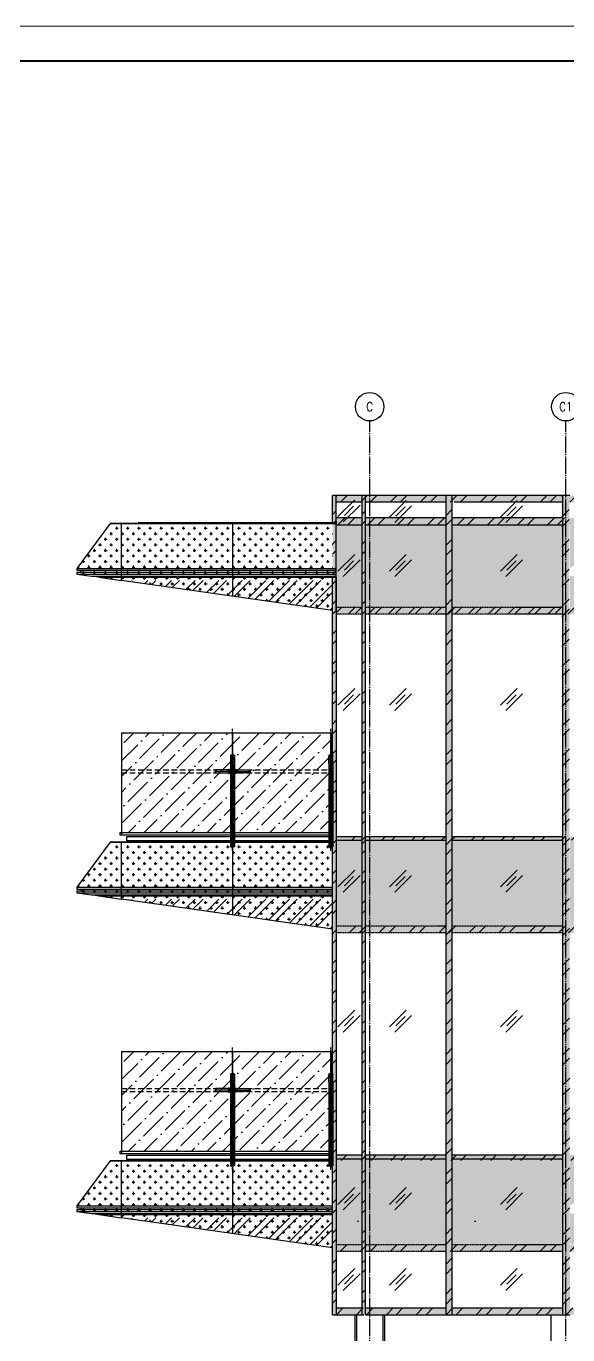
# Model space of a CAD drawing. Extents: x -3378 to 102197, y -3799 to 48702.
# Drawn here: x 14126 to 21436, y 24083 to 41739 of the extents above; entities that cross this region are included whole.
import ezdxf
from ezdxf.enums import TextEntityAlignment as Align

# ---------------------------------------------------------------- set-up
doc = ezdxf.new("R2010")
doc.units = 0
for name, pattern in [('1', [8, 4, 4]), ('ACAD_ISO02W100', [15, 12, -3]), ('ACISOTGB', [9, 4, -1, 1, -1, 1, -1]), ('CENTER', [2, 1.25, -0.25, 0.25, -0.25]), ('CENTER2', [28.575, 19.05, -3.175, 3.175, -3.175]), ('HIDDEN', [0.375, 0.25, -0.125]), ('JIS_09_15', [18.9, 15, -0.9, 0.6, -0.9, 0.6, -0.9])]:
    doc.linetypes.add(name, pattern=pattern)
for name, color, linetype in [('(圖框)', 7, 'Continuous'), ('0-蝶翼', 7, 'Continuous'), ('CENTER', 4, 'CENTER'), ('GM_ANNO_CLMN_LINE', 8, 'JIS_09_15'), ('GM_ANNO_DIMS', 4, 'Continuous'), ('GM_SECT_7', 7, 'Continuous'), ('GM_STEL_PRIM', 3, 'Continuous'), ('GM_STEL_SECD', 71, 'Continuous'), ('不鏽鋼板S.S.PANEL', 30, 'Continuous'), ('中心線 CENTER', 6, 'CENTER'), ('剖面線 HATCH', 251, 'Continuous'), ('玻璃 GLASS', 4, 'Continuous'), ('螺絲、螺栓', 4, 'Continuous'), ('視覺模型鋁擠型暫替', 4, 'Continuous'), ('金屬面材 METAL PANEL', 2, 'Continuous'), ('隱藏線 HIDDEN', 8, 'HIDDEN')]:
    doc.layers.add(name, color=color, linetype=linetype)
for name, color, linetype, lineweight in [('中心线', 1, 'CENTER2', 15), ('粗实线', 7, 'Continuous', 40), ('粗线', 7, 'Continuous', 40), ('虚线', 6, 'HIDDEN', 13), ('（粗实线0.35)', 7, '1', 40)]:
    doc.layers.add(name, color=color, linetype=linetype, lineweight=lineweight)
doc.styles.add('CD2', font='romand', dxfattribs={"height": 15})
doc.styles.add('型式1', font='')
doc.styles.get('型式1').set_extended_font_data('PMingLiU')
pattern_1 = [(0, (-3626.21, -53760.06), (15.875, 31.75), [0, -31.75])]
pattern_2 = [(225, (-3626.2, -53760.06), (202.0558, -202.0558), []), (225, (-3760.9, -53760.06), (202.0558, -202.0558), [])]

# ---------------------------------------------------------------- blocks, each defined once
blk = doc.blocks.new('*U121')
at = {"layer": '玻璃 GLASS'}
for p, q in [((-149, -77), (77, 149)), ((149, 77), (-77, -149)), ((63, 63), (-63, -63))]:
    blk.add_line(p, q, dxfattribs=at)
blk = doc.blocks.new('*U122')
at = {"layer": '視覺模型鋁擠型暫替', "color": 0, "linetype": 'ByBlock', "lineweight": -2}
for p in [(-10500, 0), (-9000, 0), (-7500, 0), (-6000, 0), (-4500, 0), (-3000, 0), (-1500, 0), (0, 0)]:
    blk.add_blockref('*U121', p, dxfattribs=at)
blk = doc.blocks.new('*U123')
at = {"layer": '玻璃 GLASS'}
for p, q in [((-149, -77), (77, 149)), ((149, 77), (-77, -149)), ((63, 63), (-63, -63))]:
    blk.add_line(p, q, dxfattribs=at)
blk = doc.blocks.new('*U124')
at = {"layer": '視覺模型鋁擠型暫替', "color": 0, "linetype": 'ByBlock', "lineweight": -2}
for p in [(-10500, 0), (-9000, 0), (-7500, 0), (-6000, 0), (-4500, 0), (-3000, 0), (-1500, 0), (0, 0)]:
    blk.add_blockref('*U123', p, dxfattribs=at)
blk = doc.blocks.new('*U114')
blk.add_circle((0, 6), 6)
at = {"style": 'CD2', "width": 0.85}
blk.add_attdef('GRID-BUB', text='', height=3.75, dxfattribs=at).set_placement((0, 6), align=Align.MIDDLE)
blk = doc.blocks.new('*U120')
at = {"layer": '玻璃 GLASS'}
for p, q in [((-149, -77), (77, 149)), ((149, 77), (-77, -149)), ((63, 63), (-63, -63))]:
    blk.add_line(p, q, dxfattribs=at)
blk = doc.blocks.new('*U119')
at = {"layer": '視覺模型鋁擠型暫替', "color": 0, "linetype": 'ByBlock', "lineweight": -2}
for p in [(-10500, 0), (-9000, 0), (-7500, 0), (-6000, 0), (-4500, 0), (-3000, 0), (-1500, 0), (0, 0)]:
    blk.add_blockref('*U120', p, dxfattribs=at)
blk = doc.blocks.new('*U112')
at = {"color": 6, "linetype": 'ACAD_ISO02W100', "lineweight": 9, "ltscale": 0.12}
for p, q in [((0, 8), (1, 8)), ((0, -8), (0, 8)), ((0, 3), (3, 3)), ((0, 1), (3, 1)), ((1, -8), (1, 8)), ((1, 8), (5, 4)), ((3, 3), (5, 0)), ((3, -3), (5, 0)), ((5, 4), (15, 4)), ((5, 4), (5, -4)), ((5, 4), (6, 3)), ((5, 3), (16, 3)), ((6, -4), (6, 4)), ((15, 4), (16, 3)), ((15, -4), (15, 4)), ((16, 3), (16, -3)), ((0, -1), (3, -1)), ((0, -3), (3, -3)), ((0, -8), (1, -8)), ((1, -8), (5, -4)), ((5, -3), (16, -3)), ((5, -4), (6, -3)), ((5, -4), (15, -4)), ((15, -4), (16, -3))]:
    blk.add_line(p, q, dxfattribs=at)
for centre, radius, start, end in [((2, 2), 1.32, 326.6933, 33.3067), ((1, 0), 2.26, 320.1408, 39.8592), ((2, -2), 1.32, 326.6933, 33.3067)]:
    blk.add_arc(centre, radius, start, end, dxfattribs=at)
at = {"layer": 'CENTER', "color": 1, "linetype": 'CENTER', "ltscale": 0.5}
blk.add_line((-2, 0), (17, 0), dxfattribs=at)
blk = doc.blocks.new('M8CF')
at = {"color": 7, "lineweight": 9, "flags": 128}
blk.add_lwpolyline([(-2, -1), (0, -3), (3, -1), (3, 1), (0, 3), (-2, 1)], close=True, dxfattribs=at)
at = {"color": 7, "lineweight": 9}
blk.add_circle((0, 0), 2.89, dxfattribs=at)
at = {"layer": 'CENTER', "color": 1, "linetype": 'CENTER', "ltscale": 0.5}
for p, q in [((-10, 0), (10, 0)), ((0, 10), (0, -10))]:
    blk.add_line(p, q, dxfattribs=at)
at = {"layer": '（粗实线0.35)', "ltscale": 20}
blk.add_circle((0, 0), 8, dxfattribs=at)
blk = doc.blocks.new('欄杆立柱正面')
at = {"layer": '不鏽鋼板S.S.PANEL'}
blk.add_lwpolyline([(-30, -325), (-30, -405, 1), (30, -405), (30, -325, 1)], format="xyb", close=True, dxfattribs=at)
for points in [[(-16, -300), (-26, -300), (-26, -310)], [(16, -300), (26, -300), (26, -310)], [(-231, -540), (-31, -540), (-31, -500), (-231, -500)], [(-26, -420), (-26, -1540), (-10, -1540), (-10, -433)], [(26, -420), (26, -1540), (10, -1540), (10, -433)], [(231, -540), (31, -540), (31, -500), (231, -500)]]:
    blk.add_lwpolyline(points, dxfattribs=at)
at = {"layer": '中心線 CENTER', "ltscale": 30}
blk.add_line((0, -1594), (0, 55), dxfattribs=at)
at = {"layer": '中心线', "ltscale": 10}
blk.add_line((0, -1565), (0, -300), dxfattribs=at)
at = {"layer": '中心线'}
blk.add_line((-224, -520), (224, -520), dxfattribs=at)
at = {"layer": '粗实线'}
for p, q in [((-51, -502), (-51, -539)), ((50, -502), (50, -539))]:
    blk.add_line(p, q, dxfattribs=at)
for points in [[(-31, -502), (-51, -502), (-51, -502), (-51, -538), (-51, -539), (-31, -539)], [(-26, -501), (-31, -501), (-31, -539), (-26, -539)], [(26, -501), (31, -501), (31, -539), (26, -539)], [(31, -502), (50, -502), (51, -502), (51, -538), (50, -539), (31, -539)]]:
    blk.add_lwpolyline(points, close=True, dxfattribs=at)
for points in [[(-10, -433), (-10, -1540), (10, -1540), (10, -433)], [(-10, -1345), (-10, -433)], [(10, -1345), (10, -433)]]:
    blk.add_lwpolyline(points, dxfattribs=at)
at = {"layer": '粗实线', "color": 3}
for points in [[(-231, -500), (-227, -512), (-235, -528), (-231, -540)], [(231, -500), (227, -512), (235, -528), (231, -540)]]:
    blk.add_spline(points, degree=3, dxfattribs=at)
at = {"layer": '粗线', "color": 4, "linetype": 'ACISOTGB', "ltscale": 2}
for points in [[(-31, -497), (-53, -497), (-56, -500), (-56, -540), (-53, -544), (-31, -544)], [(31, -497), (53, -497), (56, -500), (56, -540), (53, -544), (31, -544)]]:
    blk.add_lwpolyline(points, dxfattribs=at)
at = {"layer": '虚线', "ltscale": 5}
for p, q in [((-10, -330), (10, -330)), ((-10, -400), (10, -400))]:
    blk.add_line(p, q, dxfattribs=at)
at = {"layer": '虚线', "ltscale": 10}
for p, q in [((-230, -502), (-31, -502)), ((-31, -503), (-51, -503)), ((230, -502), (31, -502)), ((31, -503), (51, -503)), ((-31, -539), (-232, -539)), ((-51, -537), (-31, -537)), ((51, -537), (31, -537)), ((31, -539), (232, -539))]:
    blk.add_line(p, q, dxfattribs=at)
at = {"layer": '虚线', "ltscale": 34}
for points in [[(-26, -310), (-26, -420)], [(-10, -433), (-10, -300), (-16, -300)], [(10, -433), (10, -305), (-10, -305), (-10, -433)], [(10, -433), (10, -300), (16, -300)], [(26, -310), (26, -420)]]:
    blk.add_lwpolyline(points, dxfattribs=at)
at = {"layer": '虚线', "ltscale": 11}
blk.add_lwpolyline([(-19, -350), (19, -350), (19, -360), (-19, -360)], close=True, dxfattribs=at)
at = {"layer": '（粗实线0.35)'}
for name, p in [('*U112', (-26, -355)), ('*U112', (-31, -520)), ('M8CF', (0, -390))]:
    blk.add_blockref(name, p, dxfattribs=at)
at = {"layer": '（粗实线0.35)', "xscale": -1, "rotation": 180}
blk.add_blockref('M8CF', (0, -340), dxfattribs=at)
at = {"layer": '（粗实线0.35)', "xscale": -1}
for p in [(26, -355), (31, -520)]:
    blk.add_blockref('*U112', p, dxfattribs=at)
blk = doc.blocks.new('欄杆邊')
at = {"layer": '不鏽鋼板S.S.PANEL'}
blk.add_lwpolyline([(-30, -25), (-30, -105, 1), (30, -105), (30, -25, 1)], format="xyb", close=True, dxfattribs=at)
for points in [[(-16, 0), (-26, 0), (-26, -10)], [(16, 0), (26, 0), (26, -10)], [(-26, -120), (-26, -1240), (-10, -1240), (-10, -133)], [(26, -120), (26, -1240), (10, -1240), (10, -133)]]:
    blk.add_lwpolyline(points, dxfattribs=at)
at = {"layer": '中心線 CENTER', "ltscale": 30}
blk.add_line((0, -1294), (0, 355), dxfattribs=at)
blk.add_line((0, -1294), (0, 355), dxfattribs=at)
at = {"layer": '中心线', "ltscale": 10}
blk.add_line((0, -1265), (0, 0), dxfattribs=at)
at = {"layer": '粗实线'}
blk.add_lwpolyline([(-10, -130), (-10, -1245), (10, -1245), (10, -130)], dxfattribs=at)
at = {"layer": '虚线', "ltscale": 5}
for p, q in [((-10, -30), (10, -30)), ((-10, -100), (10, -100))]:
    blk.add_line(p, q, dxfattribs=at)
at = {"layer": '虚线', "ltscale": 34}
for points in [[(-10, -133), (-10, 0), (-16, 0)], [(10, -133), (10, 0), (16, 0)], [(-26, -10), (-26, -120)], [(10, -133), (10, -5), (-10, -5), (-10, -133)], [(26, -10), (26, -120)]]:
    blk.add_lwpolyline(points, dxfattribs=at)
at = {"layer": '虚线', "ltscale": 11}
blk.add_lwpolyline([(-19, -50), (19, -50), (19, -60), (-19, -60)], close=True, dxfattribs=at)
at = {"layer": '（粗实线0.35)'}
for name, p in [('*U112', (-26, -55)), ('M8CF', (0, -90))]:
    blk.add_blockref(name, p, dxfattribs=at)
at = {"layer": '（粗实线0.35)', "xscale": -1, "rotation": 180}
blk.add_blockref('M8CF', (0, -40), dxfattribs=at)
at = {"layer": '（粗实线0.35)', "xscale": -1}
blk.add_blockref('*U112', (26, -55), dxfattribs=at)
blk = doc.blocks.new('PLAN-圖框')
at = {"layer": '(圖框)', "color": 4, "linetype": 'Continuous', "lineweight": 0}
blk.add_3dface([(20500, -14391.5), (0, -14391.5), (0, 0), (20500, 0)], dxfattribs=at)
at = {"layer": '(圖框)', "color": 1, "linetype": 'Continuous', "lineweight": 40}
blk.add_3dface([(149.7, -14142.1), (20200.7, -14142.1), (20200.7, -249.4), (149.7, -249.4)], dxfattribs=at)
at = {"layer": '(圖框)', "style": '型式1'}
blk.add_attdef('全球人壽', (13776.3, -13971.5), '', height=124.7, dxfattribs=at)
at = {"style": '型式1', "width": 0.8}
blk.add_attdef('圖號-橫', (17230.3, -13782.2), '', height=103.4, dxfattribs=at)

msp = doc.modelspace()

# ---------------------------------------------------------------- hatches: boundary and pattern name
at = {"layer": 'GM_SECT_7'}
h = msp.add_hatch(dxfattribs=at)
h.set_pattern_fill('ANSI32', color=256, scale=30)
h.set_pattern_definition([(45, (-24986.58, -53760.06), (-202.0558, 202.0558), []), (45, (-24851.88, -53760.06), (-202.0558, 202.0558), [])])
h.paths.add_polyline_path([(18311.711, 24355.012), (18311.714, 35405.012), (18261.776, 35405.012), (18261.773, 24355.012)])
h = msp.add_hatch(dxfattribs=at)
h.set_pattern_fill('ANSI32', color=256, scale=30, angle=180)
h.set_pattern_definition(pattern_2)
h.paths.add_polyline_path([(30363.461, 35315.012), (30363.461, 35405.012), (18311.714, 35405.012), (18311.714, 35315.012)])
h = msp.add_hatch(dxfattribs=at)
h.set_pattern_fill('ANSI32', color=256, scale=30)
h.set_pattern_definition([(45, (-24590.2, -53760.06), (-202.0558, 202.0558), []), (45, (-24455.5, -53760.06), (-202.0558, 202.0558), [])])
h.paths.add_polyline_path([(18655.641, 35405.012), (18655.641, 24355.012), (18704.994, 24355.012), (18704.994, 35405.012)])
h = msp.add_hatch(dxfattribs=at)
h.set_pattern_fill('ANSI32', color=256, scale=30)
h.set_pattern_definition([(45, (-23443, -53760.06), (-202.0558, 202.0558), []), (45, (-23308.3, -53760.06), (-202.0558, 202.0558), [])])
h.paths.add_polyline_path([(19787.359, 35405.012), (19787.359, 24355.012), (19871.526, 24355.012), (19871.526, 35405.012)])
h = msp.add_hatch(dxfattribs=at)
h.set_pattern_fill('ANSI32', color=256, scale=30)
h.set_pattern_definition([(45, (-21859.9, -53760.06), (-202.0558, 202.0558), []), (45, (-21725.2, -53760.06), (-202.0558, 202.0558), [])])
h.paths.add_polyline_path([(21454.645, 35405.012), (21354.7, 35405.012), (21363.461, 24355.012), (21463.406, 24355.012)])
h = msp.add_hatch(dxfattribs=at)
h.set_pattern_fill('ANSI32', color=256, scale=30, angle=180)
h.set_pattern_definition(pattern_2)
h.paths.add_polyline_path([(30363.461, 35014.98), (30363.461, 35104.98), (18311.714, 35104.98), (18311.714, 35014.98)])
h = msp.add_hatch(dxfattribs=at)
h.set_pattern_fill('ANSI32', color=256, scale=30, angle=180)
h.set_pattern_definition(pattern_2)
h.paths.add_polyline_path([(30363.461, 30755.012), (30363.461, 30805.012), (18311.714, 30805.012), (18311.714, 30755.012)])
h = msp.add_hatch(dxfattribs=at)
h.set_pattern_fill('ANSI32', color=256, scale=30, angle=180)
h.set_pattern_definition(pattern_2)
h.paths.add_polyline_path([(30363.461, 29505.004), (30363.461, 29595.012), (18311.714, 29595.012), (18311.714, 29505.004)])
h = msp.add_hatch(dxfattribs=at)
h.set_pattern_fill('ANSI32', color=256, scale=30, angle=180)
h.set_pattern_definition(pattern_2)
h.paths.add_polyline_path([(30532.187, 26442.821), (30532.187, 26513.812), (18311.714, 26505.012), (18311.714, 26434.021)])
h = msp.add_hatch(dxfattribs=at)
h.set_pattern_fill('ANSI32', color=256, scale=30, angle=180)
h.set_pattern_definition([(225, (-3626.2, -53765.06), (202.0558, -202.0558), []), (225, (-3760.9, -53765.06), (202.0558, -202.0558), [])])
h.paths.add_polyline_path([(28961.714, 25205.012), (28961.714, 25295.02), (18311.714, 25295.02), (18311.714, 25205.012)])
h = msp.add_hatch(dxfattribs=at)
h.set_pattern_fill('ANSI32', color=256, scale=30, angle=180)
h.set_pattern_definition([(225, (-3626.2, -54160.06), (202.0558, -202.0558), []), (225, (-3760.9, -54160.06), (202.0558, -202.0558), [])])
h.paths.add_polyline_path([(30363.461, 24355.012), (30363.461, 24445.012), (18311.714, 24445.012), (18311.714, 24355.012)])
at = {"layer": 'GM_STEL_PRIM'}
h = msp.add_hatch(dxfattribs=at)
h.set_pattern_fill('DOTS', color=256, scale=20)
h.set_pattern_definition(pattern_1)
h.paths.add_polyline_path([(24363.461, 33898.011), (24363.461, 34210.207), (22963.406, 34210.207), (22963.406, 33897.076)])
h.paths.add_polyline_path([(25863.461, 33899.014), (25863.461, 34210.207), (24463.406, 34210.207), (24463.406, 33898.078)])
h.paths.add_polyline_path([(21463.406, 35055.012), (21463.406, 34428.6), (22571.413, 35049.745), (26025.688, 35055.012)])
h.paths.add_polyline_path([(21363.461, 33896.007), (21363.461, 35004.98), (19873.27, 35004.98), (19873.27, 33895.012)])
h.paths.add_polyline_path([(21463.406, 34320.751), (21463.406, 33896.074), (22863.461, 33897.009), (22863.461, 34213.896)])
h.paths.add_polyline_path([(18655.641, 33895.012), (18655.641, 35004.98), (18311.712, 35004.98), (18311.712, 33895.012)])
h.paths.add_polyline_path([(18704.994, 35004.98), (18704.994, 33895.012), (19787.359, 33895.012), (19787.359, 35004.98)])
h.paths.add_polyline_path([(27463.406, 34022.719), (27463.406, 33900.016), (28478.872, 33900.016)])
h.paths.add_polyline_path([(27363.461, 33900.016), (27363.461, 34034.796), (25963.406, 34203.971), (25963.406, 33899.08)])
h = msp.add_hatch(dxfattribs=at)
h.set_pattern_fill('DOTS', color=256, scale=20)
h.set_pattern_definition(pattern_1)
h.paths.add_polyline_path([(19787.359, 29600.016), (19787.359, 30755.012), (18261.776, 30755.012), (18261.776, 29600.016)])
h.paths.add_polyline_path([(21363.461, 29600.016), (21363.461, 30755.012), (19873.27, 30755.012), (19873.27, 29600.016)])
h.paths.add_polyline_path([(22863.461, 29600.016), (22863.461, 30755.012), (21463.406, 30755.012), (21463.406, 29600.016)])
h.paths.add_polyline_path([(24363.461, 29600.016), (24363.461, 30755.012), (22963.406, 30755.012), (22963.406, 29600.016)])
h.paths.add_polyline_path([(25863.461, 29600.016), (25863.461, 30755.012), (24463.406, 30755.012), (24463.406, 29600.016)])
h.paths.add_polyline_path([(25963.406, 30755.012), (25963.406, 30128.6), (27036.213, 30755.012)])
h.paths.add_polyline_path([(27363.461, 29600.016), (27363.461, 29910.207), (26648.15, 29968.49), (25963.406, 30020.751), (25963.406, 29910.207), (25963.406, 29600.016)])
h.paths.add_polyline_path([(28863.461, 29600.016), (28863.461, 29910.207), (27463.406, 29910.207), (27463.406, 29600.016)])
h.paths.add_polyline_path([(30463.406, 29910.207), (30463.406, 29600.016), (30471.743, 29600.016), (30471.743, 29910.207)])
h.paths.add_polyline_path([(30363.461, 29600.016), (30363.461, 29910.207), (28963.406, 29910.207), (28963.406, 29600.016)])
h = msp.add_hatch(dxfattribs=at)
h.set_pattern_fill('DOTS', color=256, scale=1000)
h.set_pattern_definition([(0, (-3626.2, -53760), (793.75, 1587.5), [0, -1587.5])])
h.paths.add_polyline_path([(27461.739, 25422.921), (25911.803, 25610.207), (21463.406, 25613.896), (21463.406, 25828.6), (22571.413, 26449.745), (26025.688, 26455.012), (18311.712, 26455.012), (18311.712, 25295.012), (27461.739, 25295.012)])
h = msp.add_hatch(dxfattribs=at)
h.set_pattern_fill('DOTS', color=256, scale=20)
h.set_pattern_definition(pattern_1)
h.paths.add_polyline_path([(18655.641, 25300.473), (18655.641, 26455.012), (18311.714, 26455.012), (18311.714, 25300.016)])
h.paths.add_polyline_path([(19787.359, 25301.977), (19787.359, 26455.012), (18704.994, 26455.012), (18704.994, 25300.538)])
h.paths.add_polyline_path([(21463.406, 26455.012), (21463.406, 25828.6), (22536.213, 26430.012), (22863.461, 26430.012), (22863.461, 26455.012)])
h.paths.add_polyline_path([(21363.461, 25304.072), (21363.461, 26455.012), (19873.27, 26455.012), (19873.27, 25302.091)])
h.paths.add_polyline_path([(22863.461, 25306.066), (22863.461, 25613.896), (21463.406, 25720.751), (21463.406, 25304.205)])
h.paths.add_polyline_path([(24363.461, 25308.06), (24363.461, 25610.207), (22963.406, 25610.207), (22963.406, 25306.199)])
h.paths.add_polyline_path([(27463.406, 25420.451), (27463.406, 25303.913), (28478.872, 25300.016)])
h.paths.add_polyline_path([(25963.406, 25598.353), (25963.406, 25309.67), (27363.461, 25304.297), (27363.461, 25432.305)])
h.paths.add_polyline_path([(25863.461, 25310.054), (25863.461, 25610.207), (24463.406, 25610.207), (24463.406, 25308.193)])
at = {"layer": '剖面線 HATCH'}
h = msp.add_hatch(dxfattribs=at)
h.set_pattern_fill('CROSS', color=256, scale=10)
h.set_pattern_definition([(0, (-26023.144, -53760.06), (63.5, 63.5), [31.75, -95.25]), (90, (-26007.27, -53775.936), (-63.5, 63.5), [31.75, -95.25])])
h.paths.add_polyline_path([(18311.711, 24355.012), (18311.714, 35405.012), (18261.776, 35405.012), (18261.773, 24355.012)])
h = msp.add_hatch(dxfattribs=at)
h.set_pattern_fill('CROSS', color=256, scale=10, angle=-90)
h.set_pattern_definition([(270, (-60203.36, 79656.16), (63.5, -63.5), [31.75, -95.25]), (360, (-60219.233, 79640.29), (63.5, 63.5), [31.75, -95.25])])
h.paths.add_polyline_path([(30363.461, 35405.012), (18311.714, 35405.012), (18311.714, 35315.012), (30363.461, 35315.012)])
h = msp.add_hatch(dxfattribs=at)
h.set_pattern_fill('CROSS', color=256, scale=10)
h.set_pattern_definition([(0, (-25626.77, -53760.06), (63.5, 63.5), [31.75, -95.25]), (90, (-25610.896, -53775.936), (-63.5, 63.5), [31.75, -95.25])])
h.paths.add_polyline_path([(18655.641, 35405.012), (18655.641, 24355.073), (18704.994, 24355.012), (18704.994, 35405.012)])
h = msp.add_hatch(dxfattribs=at)
h.set_pattern_fill('CROSS', color=256, scale=10)
h.set_pattern_definition([(0, (-24479.57, -53760.06), (63.5, 63.5), [31.75, -95.25]), (90, (-24463.696, -53775.936), (-63.5, 63.5), [31.75, -95.25])])
h.paths.add_polyline_path([(19787.359, 35405.012), (19787.359, 24355.012), (19871.526, 24355.012), (19871.526, 35405.012)])
h = msp.add_hatch(dxfattribs=at)
h.set_pattern_fill('CROSS', color=256, scale=10)
h.set_pattern_definition([(0, (-22896.45, -53760.06), (63.5, 63.5), [31.75, -95.25]), (90, (-22880.577, -53775.936), (-63.5, 63.5), [31.75, -95.25])])
h.paths.add_polyline_path([(21354.7, 35405.012), (21363.461, 24355.012), (21463.406, 24355.012), (21454.645, 35405.012)])
h = msp.add_hatch(dxfattribs=at)
h.set_pattern_fill('CROSS', color=256, scale=300)
h.set_pattern_definition([(0, (161954.49, -987658.355), (75, 75), [37.5, -112.5]), (90, (161973.24, -987677.105), (-75, 75), [37.5, -112.5])])
h.paths.add_polyline_path([(18261.776, 34262.413), (18261.776, 34318.599), (18261.776, 35030.016), (15261.776, 35030.012), (14811.776, 34422.512), (14811.776, 34347.512), (15496.52, 34262.402)])
h.paths.add_polyline_path([(18261.776, 33855.219), (18261.776, 34262.413), (15496.52, 34262.402), (16911.776, 34047.855)])
h = msp.add_hatch(dxfattribs=at)
h.set_pattern_fill('CROSS', color=256, scale=10, angle=-90)
h.set_pattern_definition([(270, (-60203.36, 79356.13), (63.5, -63.5), [31.75, -95.25]), (360, (-60219.233, 79340.256), (63.5, 63.5), [31.75, -95.25])])
h.paths.add_polyline_path([(30363.461, 35104.98), (18311.714, 35104.98), (18311.714, 35014.98), (30363.461, 35014.98)])
h = msp.add_hatch(dxfattribs=at)
h.set_pattern_fill('ANSI32', color=256, scale=600)
h.set_pattern_definition([(45, (161954.5, -987658.36), (-159.099026, 159.099026), []), (45, (162060.55, -987658.36), (-159.099026, 159.099026), [])])
h.paths.add_polyline_path([(18261.776, 33855.219), (18261.776, 34262.413), (15496.52, 34262.402), (16911.776, 34047.855)])
h = msp.add_hatch(dxfattribs=at)
h.set_pattern_fill('CROSS', color=256, scale=10, angle=-90)
h.set_pattern_definition([(270, (-60203.36, 78146.16), (63.5, -63.5), [31.75, -95.25]), (360, (-60219.233, 78130.29), (63.5, 63.5), [31.75, -95.25])])
h.paths.add_polyline_path([(30363.461, 33895.012), (18311.714, 33895.012), (18311.714, 33805.004), (30363.461, 33805.004)])
h = msp.add_hatch(dxfattribs=at)
h.set_pattern_fill('ANSI32', color=256, scale=20)
h.set_pattern_definition([(45, (-3626.21, -53760.06), (-134.70384, 134.70384), []), (45, (-3536.4, -53760.06), (-134.70384, 134.70384), [])])
h.paths.add_polyline_path([(28863.461, 33805.004), (28863.461, 33895.012), (18311.714, 33895.012), (18311.714, 33805.004)])
h = msp.add_hatch(dxfattribs=at)
h.set_pattern_fill('ANSI36', color=4, scale=1200)
h.set_pattern_definition([(45, (45541.55, -581228.73), (79.549513, 291.681547), [375, -75, 0, -75])])
h.paths.add_polyline_path([(18236.774, 30860.089), (18236.779, 32205.065), (15411.781, 32205.065), (15411.777, 30860.089)])
h = msp.add_hatch(dxfattribs=at)
h.set_pattern_fill('CROSS', color=256, scale=300)
h.set_pattern_definition([(0, (161954.49, -991958.355), (75, 75), [37.5, -112.5]), (90, (161973.24, -991977.105), (-75, 75), [37.5, -112.5])])
h.paths.add_polyline_path([(18261.776, 29962.413), (18261.776, 30018.599), (18261.776, 30730.016), (15261.776, 30730.012), (14811.776, 30122.512), (14811.776, 30047.512), (15496.52, 29962.402)])
h.paths.add_polyline_path([(18261.776, 29555.219), (18261.776, 29962.413), (15496.52, 29962.402), (16911.776, 29747.855)])
h = msp.add_hatch(dxfattribs=at)
h.set_pattern_fill('CROSS', color=256, scale=10, angle=-90)
h.set_pattern_definition([(270, (-60203.36, 75056.16), (63.5, -63.5), [31.75, -95.25]), (360, (-60219.233, 75040.29), (63.5, 63.5), [31.75, -95.25])])
h.paths.add_polyline_path([(30363.461, 30805.012), (18311.714, 30805.012), (18311.714, 30755.012), (30363.461, 30755.012)])
h = msp.add_hatch(dxfattribs=at)
h.set_pattern_fill('ANSI32', color=256, scale=600)
h.set_pattern_definition([(45, (161954.5, -991958.36), (-159.099026, 159.099026), []), (45, (162060.55, -991958.36), (-159.099026, 159.099026), [])])
h.paths.add_polyline_path([(18261.776, 29555.219), (18261.776, 29962.413), (15496.52, 29962.402), (16911.776, 29747.855)])
h = msp.add_hatch(dxfattribs=at)
h.set_pattern_fill('CROSS', color=256, scale=10, angle=-90)
h.set_pattern_definition([(270, (-60203.36, 73846.16), (63.5, -63.5), [31.75, -95.25]), (360, (-60219.233, 73830.29), (63.5, 63.5), [31.75, -95.25])])
h.paths.add_polyline_path([(30363.461, 29595.012), (18311.714, 29595.012), (18311.714, 29505.004), (30363.461, 29505.004)])
h = msp.add_hatch(dxfattribs=at)
h.set_pattern_fill('ANSI36', color=4, scale=1200)
h.set_pattern_definition([(45, (45541.55, -585528.73), (79.549513, 291.681547), [375, -75, 0, -75])])
h.paths.add_polyline_path([(18236.774, 26560.089), (18236.779, 27905.065), (15411.776, 27905.065), (15411.772, 26560.089)])
h = msp.add_hatch(dxfattribs=at)
h.set_pattern_fill('CROSS', color=256, scale=10, angle=-90)
h.set_pattern_definition([(270, (-60203.36, 70756.16), (63.5, -63.5), [31.75, -95.25]), (360, (-60219.233, 70740.29), (63.5, 63.5), [31.75, -95.25])])
h.paths.add_polyline_path([(30532.187, 26513.812), (18311.714, 26505.012), (18311.714, 26434.021), (30532.187, 26442.821)])
h = msp.add_hatch(dxfattribs=at)
h.set_pattern_fill('CROSS', color=256, scale=300)
h.set_pattern_definition([(0, (161954.49, -996258.355), (75, 75), [37.5, -112.5]), (90, (161973.24, -996277.105), (-75, 75), [37.5, -112.5])])
h.paths.add_polyline_path([(18261.776, 25662.413), (18261.776, 25718.599), (18261.776, 26430.016), (15261.776, 26430.012), (14811.776, 25822.512), (14811.776, 25747.512), (15496.52, 25662.402)])
h.paths.add_polyline_path([(18261.776, 25255.219), (18261.776, 25662.413), (15496.52, 25662.402), (16911.776, 25447.855)])
h = msp.add_hatch(dxfattribs=at)
h.set_pattern_fill('ANSI32', color=256, scale=600)
h.set_pattern_definition([(45, (161954.5, -996258.36), (-159.099026, 159.099026), []), (45, (162060.55, -996258.36), (-159.099026, 159.099026), [])])
h.paths.add_polyline_path([(18261.776, 25255.219), (18261.776, 25662.413), (15496.52, 25662.402), (16911.776, 25447.855)])
h = msp.add_hatch(dxfattribs=at)
h.set_pattern_fill('CROSS', color=256, scale=10, angle=-90)
h.set_pattern_definition([(270, (-60203.36, 69546.17), (63.5, -63.5), [31.75, -95.25]), (360, (-60219.233, 69530.297), (63.5, 63.5), [31.75, -95.25])])
h.paths.add_polyline_path([(30363.461, 25295.02), (18311.714, 25295.02), (18311.714, 25205.012), (30363.461, 25205.012)])
h = msp.add_hatch(dxfattribs=at)
h.set_pattern_fill('CROSS', color=256, scale=10, angle=-90)
h.set_pattern_definition([(270, (-60203.36, 68696.16), (63.5, -63.5), [31.75, -95.25]), (360, (-60219.233, 68680.29), (63.5, 63.5), [31.75, -95.25])])
h.paths.add_polyline_path([(30363.461, 24445.012), (18311.714, 24445.012), (18311.714, 24355.012), (30363.461, 24355.012)])

# ---------------------------------------------------------------- linework, layer by layer
at = {"layer": 'GM_ANNO_CLMN_LINE', "ltscale": 15}
for p, q in [((18761.777, 22085.458), (18761.777, 36412.589)), ((21408.466, 22085.458), (21408.466, 36412.589))]:
    msp.add_line(p, q, dxfattribs=at)
at = {"layer": 'GM_STEL_SECD'}
for p, q in [((18561.777, 24355.012), (18561.777, 22887.012)), ((18582.777, 24355.012), (18582.777, 22887.012)), ((18940.777, 24355.012), (18940.777, 22887.012)), ((18961.777, 24355.012), (18961.777, 22887.012)), ((21208.535, 24355.012), (21208.535, 22887.012))]:
    msp.add_line(p, q, dxfattribs=at)
at = {"layer": '玻璃 GLASS'}
for p, q in [((18333.953, 35124.054), (18559.476, 35349.576)), ((18631.866, 35277.186), (18406.343, 35051.663)), ((18545.555, 35263.265), (18420.264, 35137.975)), ((18333.953, 34386.611), (18559.476, 34612.134)), ((19027.956, 34386.611), (19253.479, 34612.134)), ((20527.956, 34386.611), (20753.479, 34612.134)), ((18631.866, 34539.744), (18406.343, 34314.221)), ((18545.555, 34525.823), (18420.264, 34400.533)), ((19325.869, 34539.744), (19100.346, 34314.221)), ((19239.558, 34525.823), (19114.267, 34400.533)), ((20825.869, 34539.744), (20600.346, 34314.221)), ((20739.558, 34525.823), (20614.267, 34400.533)), ((18333.953, 32578.594), (18559.476, 32804.117)), ((18631.866, 32731.727), (18406.343, 32506.204)), ((18545.555, 32717.805), (18420.264, 32592.515)), ((19027.956, 32578.594), (19253.479, 32804.117)), ((19325.869, 32731.727), (19100.346, 32506.204)), ((19239.558, 32717.805), (19114.267, 32592.515)), ((20527.956, 32578.594), (20753.479, 32804.117)), ((20825.869, 32731.727), (20600.346, 32506.204)), ((20739.558, 32717.805), (20614.267, 32592.515)), ((15411.771, 32205.013, 0), (15411.771, 30860.013, 0)), ((18236.776, 32205.015, 0), (18236.776, 30860.017, 0)), ((18333.953, 30127.866), (18559.476, 30353.389)), ((18631.866, 30280.999), (18406.343, 30055.476)), ((18545.555, 30267.078), (18420.264, 30141.787)), ((19027.956, 30127.866), (19253.479, 30353.389)), ((19325.869, 30280.999), (19100.346, 30055.476)), ((19239.558, 30267.078), (19114.267, 30141.787)), ((20527.956, 30127.866), (20753.479, 30353.389)), ((20825.869, 30280.999), (20600.346, 30055.476)), ((20739.558, 30267.078), (20614.267, 30141.787)), ((18333.953, 28236.667), (18559.476, 28462.19)), ((18631.866, 28389.8), (18406.343, 28164.277)), ((18545.555, 28375.879), (18420.264, 28250.588)), ((15411.771, 27905.013, 0), (15411.771, 26560.014, 0)), ((18236.776, 27905.017), (18236.778, 26560.017, 0)), ((18333.953, 25843.454), (18559.476, 26068.977)), ((18631.866, 25996.587), (18406.343, 25771.064)), ((18545.555, 25982.666), (18420.264, 25857.375)), ((19027.956, 25843.454), (19253.479, 26068.977)), ((19325.869, 25996.587), (19100.346, 25771.064)), ((19239.558, 25982.666), (19114.267, 25857.375)), ((20527.956, 25843.454), (20753.479, 26068.977)), ((20825.869, 25996.587), (20600.346, 25771.064)), ((20739.558, 25982.666), (20614.267, 25857.375)), ((18333.953, 24751.544), (18559.476, 24977.067)), ((18631.866, 24904.677), (18406.343, 24679.154)), ((18545.555, 24890.756), (18420.264, 24765.465))]:
    msp.add_line(p, q, dxfattribs=at)
for points in [[(15411.776, 32205.013, 0), (16361.84, 32205.014, 0), (17311.722, 32205.016, 0), (18236.776, 32205.015, 0)], [(15411.776, 27905.014, 0), (16361.84, 27905.014, 0), (17311.722, 27905.016, 0), (18236.776, 27905.017)]]:
    msp.add_open_spline(points, degree=3, dxfattribs=at)
at = {"layer": '金屬面材 METAL PANEL'}
for p, q in [((18261.776, 35030.016, 0), (18261.776, 35405.012, 0)), ((18311.707, 35405.012, 0), (18261.776, 35405.012, 0)), ((18655.645, 35405.012, 0), (18311.712, 35405.012, 0)), ((18311.714, 35030.016, 0), (18311.714, 35405.012, 0)), ((18655.645, 35315.012, 0), (18311.714, 35315.012, 0)), ((18704.994, 35405.012, 0), (18655.641, 35405.012, 0)), ((18655.641, 35405.012, 0), (18655.641, 24355.012, 0)), ((18704.994, 24355.012, 0), (18704.994, 35405.012, 0)), ((19787.361, 35405.012, 0), (18704.997, 35405.012, 0)), ((19787.361, 35315.012, 0), (18704.997, 35315.012, 0)), ((19873.27, 35405.012, 0), (19787.359, 35405.012, 0)), ((19787.359, 35405.012, 0), (19787.359, 24355.012, 0)), ((19900.732, 35405.012, 0), (19873.27, 35405.012, 0)), ((19873.27, 24355.012, 0), (19873.27, 35405.012, 0)), ((21361.641, 35405.012, 0), (19900.732, 35405.012, 0)), ((21361.641, 35315.012, 0), (19900.732, 35315.012, 0)), ((21363.461, 35405.012, 0), (21361.641, 35405.012, 0)), ((21463.406, 35405.012, 0), (21363.461, 35405.012, 0)), ((21363.461, 35405.012, 0), (21363.461, 24355.012, 0)), ((15261.776, 35030.012, 0), (14811.776, 34422.512, 0)), ((15411.769, 35034.012, 0), (15261.776, 35030.012, 0)), ((15261.776, 35030.012, 0), (15411.769, 35030.012, 0)), ((15411.769, 35030.012, 0), (15411.769, 35034.012, 0)), ((15411.769, 35030.012, 0), (18311.775, 35030.016, 0)), ((15411.77, 34422.513, 0), (15411.769, 35030.012, 0)), ((15411.776, 35034.012, 0), (15636.776, 35040.012, 0)), ((18311.775, 35040.016, 0), (15636.776, 35040.012, 0)), ((16911.776, 35040.014, 0), (16911.776, 34047.855, 0)), ((18655.641, 35104.98), (18311.712, 35104.98)), ((18311.712, 35055.012, 0), (18311.712, 35030.016, 0)), ((18655.641, 35004.98), (18311.712, 35004.98)), ((18311.775, 35030.016, 0), (18311.775, 35040.016, 0)), ((18311.775, 34422.517, 0), (18311.775, 35030.016, 0)), ((19787.359, 35104.98), (18704.994, 35104.98)), ((19787.359, 35004.98), (18704.994, 35004.98)), ((21363.461, 35104.98), (19873.27, 35104.98)), ((21363.461, 35004.98), (19873.27, 35004.98)), ((14811.776, 34422.512, 0), (15411.77, 34422.513, 0)), ((14811.776, 34422.512, 0), (14811.776, 34397.512, 0)), ((14811.776, 34397.512, 0), (15411.77, 34397.513, 0)), ((14811.776, 34372.512, 0), (15411.77, 34372.513, 0)), ((14811.776, 34372.512, 0), (14811.776, 34347.512, 0)), ((14811.776, 34347.512, 0), (15411.77, 34347.513, 0)), ((14811.776, 34347.512, 0), (15009.77, 34319.26, 0)), ((14861.776, 34397.512, 0), (14861.776, 34372.512, 0)), ((15009.77, 34319.26, 0), (15411.77, 34319.26, 0)), ((15031.007, 34319.26, 0), (15109.191, 34308.103, 0)), ((15109.191, 34308.103, 0), (15108.768, 34305.133, 0)), ((15108.768, 34305.133, 0), (15411.77, 34305.134, 0)), ((15108.768, 34305.133, 0), (15411.77, 34261.897, 0)), ((15109.191, 34308.103, 0), (15411.77, 34308.104, 0)), ((15411.77, 34422.513, 0), (18311.775, 34422.517, 0)), ((15411.77, 34397.513, 0), (15411.77, 34422.513, 0)), ((15411.77, 34397.513, 0), (18311.775, 34397.517, 0)), ((15411.77, 34372.513, 0), (15411.77, 34397.513, 0)), ((15411.77, 34372.513, 0), (18311.775, 34372.517, 0)), ((15411.77, 34347.513, 0), (15411.77, 34372.513, 0)), ((15411.77, 34319.26, 0), (15411.77, 34347.513, 0)), ((15411.77, 34319.26, 0), (18311.776, 34319.264, 0)), ((15411.77, 34308.104, 0), (15411.77, 34319.259, 0)), ((15411.77, 34308.104, 0), (18311.776, 34308.108, 0)), ((15411.77, 34305.134, 0), (15411.77, 34308.106, 0)), ((15411.77, 34305.134, 0), (18311.776, 34305.138, 0)), ((15411.77, 34261.897, 0), (15411.77, 34305.134, 0)), ((18261.776, 33855.219, 0), (15411.777, 34261.896, 0)), ((18261.776, 24355.012, 0), (18261.776, 34305.14, 0)), ((18311.714, 34305.14, 0), (18311.714, 24355.012, 0)), ((18311.775, 34397.517, 0), (18311.775, 34422.517, 0)), ((18311.775, 34372.517, 0), (18311.775, 34397.517, 0)), ((18311.776, 34347.517, 0), (18311.775, 34372.517, 0)), ((18311.776, 34319.264, 0), (18311.776, 34347.517, 0)), ((18311.776, 34308.108, 0), (18311.776, 34319.269, 0)), ((18311.776, 34305.138, 0), (18311.776, 34308.106, 0)), ((18311.776, 33848.512, 0), (18311.776, 34305.138, 0)), ((16911.776, 32205.015, 0), (16911.776, 29747.855, 0)), ((15261.776, 30730.012, 0), (14811.776, 30122.512, 0)), ((15411.769, 30734.012, 0), (15261.776, 30730.012, 0)), ((15261.776, 30730.012, 0), (15411.769, 30730.012, 0)), ((15393.773, 30860.013, 0), (15411.773, 30860.013, 0)), ((15393.773, 30825.013, 0), (15393.773, 30860.013, 0)), ((15411.773, 30825.013, 0), (15393.773, 30825.013, 0)), ((15411.769, 30730.012, 0), (15411.769, 30734.012, 0)), ((15411.769, 30730.012, 0), (18261.776, 30730.016, 0)), ((15411.77, 30122.513, 0), (15411.769, 30730.012, 0)), ((15411.773, 30860.013, 0), (18261.776, 30860.017, 0)), ((15411.773, 30860.013, 0), (15411.773, 30825.013, 0)), ((18261.776, 30825.017, 0), (15411.773, 30825.013, 0)), ((15411.776, 30734.012, 0), (15636.776, 30740.012, 0)), ((15484.296, 30805.012, 0), (18261.78, 30805.016, 0)), ((15484.296, 30750.012, 0), (15484.296, 30805.012, 0)), ((18261.776, 30750.016, 0), (15484.296, 30750.012, 0)), ((18261.776, 30740.016, 0), (15636.776, 30740.012, 0)), ((18050.776, 30730.016, 0), (18050.776, 30750.016, 0)), ((18250.776, 30750.016, 0), (18250.776, 30730.016, 0)), ((18311.714, 30805.012, 0), (18655.641, 30805.012, 0)), ((18311.714, 30755.012, 0), (18655.641, 30755.012, 0)), ((18704.994, 30805.012, 0), (19787.359, 30805.012, 0)), ((18704.994, 30755.012, 0), (19787.359, 30755.012, 0)), ((19873.27, 30805.012, 0), (21363.461, 30805.012, 0)), ((19873.27, 30755.012, 0), (21363.461, 30755.012, 0)), ((14811.776, 30122.512, 0), (15411.77, 30122.513, 0)), ((14811.776, 30122.512, 0), (14811.776, 30097.512, 0)), ((14811.776, 30097.512, 0), (15411.77, 30097.513, 0)), ((14811.776, 30072.512, 0), (15411.77, 30072.513, 0)), ((14811.776, 30072.512, 0), (14811.776, 30047.512, 0)), ((14811.776, 30047.512, 0), (15411.77, 30047.513, 0)), ((14811.776, 30047.512, 0), (15009.77, 30019.26, 0)), ((14861.776, 30097.512, 0), (14861.776, 30072.512, 0)), ((15009.77, 30019.26, 0), (15411.77, 30019.26, 0)), ((15031.007, 30019.26, 0), (15109.191, 30008.103, 0)), ((15411.77, 30122.513, 0), (18261.776, 30122.517, 0)), ((15411.77, 30097.513, 0), (15411.77, 30122.513, 0)), ((15411.77, 30097.513, 0), (18261.78, 30097.517, 0)), ((15411.77, 30072.513, 0), (15411.77, 30097.513, 0)), ((15411.77, 30047.513, 0), (15411.77, 30072.513, 0)), ((15411.77, 30047.513, 0), (18261.776, 30047.517, 0)), ((15411.77, 30019.26, 0), (15411.77, 30047.513, 0)), ((15411.77, 30019.26, 0), (18261.776, 30019.264, 0)), ((15411.77, 30008.104, 0), (15411.77, 30019.26, 0)), ((15109.191, 30008.103, 0), (15108.768, 30005.133, 0)), ((15108.768, 30005.133, 0), (15411.77, 30005.134, 0)), ((15108.768, 30005.133, 0), (15411.77, 29961.897, 0)), ((15109.191, 30008.103, 0), (15411.77, 30008.104, 0)), ((15411.77, 30008.104, 0), (18261.776, 30008.108, 0)), ((15411.77, 30005.134, 0), (15411.77, 30008.107, 0)), ((18261.78, 30005.138, 0), (15411.77, 30005.134, 0)), ((15411.77, 29961.897, 0), (15411.77, 30005.134, 0)), ((18261.776, 29555.219, 0), (15411.777, 29961.896, 0)), ((16911.776, 27905.015, 0), (16911.776, 25447.855, 0)), ((15393.773, 26560.013, 0), (15411.773, 26560.013, 0)), ((15393.773, 26525.013, 0), (15393.773, 26560.013, 0)), ((15411.773, 26525.013, 0), (15393.773, 26525.013, 0)), ((15411.773, 26560.013, 0), (18261.776, 26560.017, 0)), ((15411.773, 26560.013, 0), (15411.773, 26525.013, 0)), ((18261.776, 26525.017, 0), (15411.773, 26525.013, 0)), ((15484.296, 26505.012, 0), (18261.78, 26505.016, 0)), ((15484.296, 26450.012, 0), (15484.296, 26505.012, 0)), ((18655.641, 26505.012, 0), (18311.714, 26505.012, 0)), ((19787.359, 26505.012, 0), (18704.994, 26505.012, 0)), ((21363.461, 26505.012, 0), (19873.27, 26505.012, 0)), ((15261.776, 26430.012, 0), (14811.776, 25822.512, 0)), ((15411.769, 26434.012, 0), (15261.776, 26430.012, 0)), ((15261.776, 26430.012, 0), (15411.769, 26430.012, 0)), ((15411.769, 26430.012, 0), (15411.769, 26434.012, 0)), ((15411.769, 26430.012, 0), (18261.776, 26430.016, 0)), ((15411.77, 25822.513, 0), (15411.769, 26430.012, 0)), ((15411.776, 26434.012, 0), (15636.776, 26440.012, 0)), ((18261.776, 26450.016, 0), (15484.296, 26450.012, 0)), ((18261.776, 26440.016, 0), (15636.776, 26440.012, 0)), ((18050.776, 26430.016, 0), (18050.776, 26450.016, 0)), ((18250.776, 26450.016, 0), (18250.776, 26430.016, 0)), ((18655.641, 26455.012, 0), (18311.714, 26455.012, 0)), ((19787.359, 26455.012, 0), (18704.994, 26455.012, 0)), ((21363.461, 26455.012, 0), (19873.27, 26455.012, 0)), ((14811.776, 25822.512, 0), (15411.77, 25822.513, 0)), ((14811.776, 25822.512, 0), (14811.776, 25797.512, 0)), ((14811.776, 25797.512, 0), (15411.77, 25797.513, 0)), ((14861.776, 25797.512, 0), (14861.776, 25772.512, 0)), ((15411.77, 25822.513, 0), (18261.776, 25822.517, 0)), ((15411.77, 25797.513, 0), (15411.77, 25822.513, 0)), ((15411.77, 25797.513, 0), (18261.78, 25797.516, 0)), ((15411.77, 25772.513, 0), (15411.77, 25797.513, 0)), ((14811.776, 25772.512, 0), (15411.77, 25772.513, 0)), ((14811.776, 25772.512, 0), (14811.776, 25747.512, 0)), ((14811.776, 25747.512, 0), (15411.77, 25747.513, 0)), ((14811.776, 25747.512, 0), (15009.77, 25719.26, 0)), ((15009.77, 25719.26, 0), (15411.77, 25719.26, 0)), ((15031.007, 25719.26, 0), (15109.191, 25708.103, 0)), ((15109.191, 25708.103, 0), (15108.768, 25705.133, 0)), ((15108.768, 25705.133, 0), (15411.77, 25705.134, 0)), ((15108.768, 25705.133, 0), (15411.77, 25661.897, 0)), ((15109.191, 25708.103, 0), (15411.77, 25708.104, 0)), ((15411.77, 25772.513, 0), (18261.78, 25772.512, 0)), ((15411.77, 25747.513, 0), (15411.77, 25772.513, 0)), ((15411.77, 25747.513, 0), (18261.776, 25747.517, 0)), ((15411.77, 25719.26, 0), (15411.77, 25747.513, 0)), ((15411.77, 25719.26, 0), (18261.776, 25719.264, 0)), ((15411.77, 25708.104, 0), (15411.77, 25719.261, 0)), ((15411.77, 25708.104, 0), (18261.78, 25708.108, 0)), ((15411.77, 25705.134, 0), (15411.77, 25708.108, 0)), ((18261.78, 25705.138, 0), (15411.77, 25705.134, 0)), ((15411.77, 25661.897, 0), (15411.77, 25705.134, 0)), ((18261.776, 25255.219, 0), (15411.777, 25661.896, 0)), ((18311.712, 24445.012, 0), (18655.645, 24445.012, 0)), ((18704.997, 24445.012, 0), (19787.361, 24445.012, 0)), ((19873.27, 24445.012, 0), (21361.641, 24445.012, 0)), ((18261.776, 24355.012, 0), (18311.707, 24355.012, 0)), ((18311.712, 24355.012, 0), (18655.645, 24355.012, 0)), ((18633.762, 24355.012, 0), (18683.115, 24355.012, 0)), ((18704.997, 24355.012, 0), (19787.361, 24355.012, 0)), ((19787.359, 24355.012, 0), (19873.27, 24355.012, 0)), ((19873.27, 24355.012, 0), (19900.732, 24355.012, 0)), ((19900.732, 24355.012, 0), (21361.641, 24355.012, 0)), ((21361.641, 24355.012, 0), (21363.461, 24355.012, 0)), ((21363.461, 24355.012, 0), (21463.406, 24355.012, 0))]:
    msp.add_line(p, q, dxfattribs=at)
for points in [[(15411.766, 34347.517, 0), (16378.492, 34347.514, 0), (17345.051, 34347.516, 0), (18311.777, 34347.517, 0)], [(15411.766, 30072.511, 0), (16361.826, 30072.514, 0), (17311.726, 30072.516, 0), (18261.78, 30072.521, 0)], [(15411.766, 30005.131, 0), (16361.827, 30005.135, 0), (17311.726, 30005.136, 0), (18261.78, 30005.141, 0)], [(15411.766, 25705.132, 0), (16361.827, 25705.135, 0), (17311.726, 25705.136, 0), (18261.78, 25705.141, 0)]]:
    msp.add_open_spline(points, degree=3, dxfattribs=at)
at = {"layer": '隱藏線 HIDDEN', "ltscale": 10}
for p, q in [((18655.641, 33895.012, 0), (18311.714, 33895.012, 0)), ((18311.714, 33843.508, 0), (18311.776, 33843.508, 0)), ((18655.641, 33805.004, 0), (18311.714, 33805.004, 0)), ((19787.359, 33895.012, 0), (18704.994, 33895.012, 0)), ((19787.359, 33805.004, 0), (18704.994, 33805.004, 0)), ((21363.461, 33895.012, 0), (19873.27, 33895.012, 0)), ((21363.461, 33805.004, 0), (19873.27, 33805.004, 0)), ((18655.641, 29595.012), (18311.714, 29595.012)), ((18655.641, 29505.004), (18311.714, 29505.004)), ((19787.359, 29595.012), (18704.994, 29595.012)), ((19787.359, 29505.004), (18704.994, 29505.004)), ((21363.461, 29595.012), (19873.27, 29595.012)), ((21363.461, 29505.004), (19873.27, 29505.004)), ((18655.641, 25295.02, 0), (18311.714, 25295.02, 0)), ((19787.359, 25295.02, 0), (18704.994, 25295.02, 0)), ((21363.461, 25295.02, 0), (19873.27, 25295.02, 0)), ((18655.641, 25205.012, 0), (18311.714, 25205.012, 0)), ((19787.359, 25205.012, 0), (18704.994, 25205.012, 0)), ((21363.461, 25205.012, 0), (19873.27, 25205.012, 0))]:
    msp.add_line(p, q, dxfattribs=at)
at = {"layer": '隱藏線 HIDDEN', "ltscale": 300}
for points in [[(15411.777, 31705.013, 0), (16352.341, 31705.014, 0), (17292.725, 31705.016, 0), (18218.272, 31705.015, 0), (18227.525, 31705.015, 0), (18236.776, 31705.015, 0)], [(15411.777, 31665.013, 0), (16352.341, 31665.014, 0), (17292.725, 31665.016, 0), (18218.272, 31665.015, 0), (18227.525, 31665.015, 0), (18236.776, 31665.015, 0)], [(15411.781, 27405.013, 0), (16352.348, 27405.014, 0), (17292.73, 27405.016, 0), (18218.268, 27405.015, 0), (18227.521, 27405.015, 0), (18236.772, 27405.015, 0)], [(15411.781, 27365.013, 0), (16352.348, 27365.014, 0), (17292.73, 27365.016, 0), (18218.268, 27365.015, 0), (18227.521, 27365.015, 0), (18236.772, 27365.015, 0)]]:
    msp.add_open_spline(points, degree=3, knots=[0.000001771, 0.000001771, 0.000001771, 0.000001771, 282.150801918, 282.150801918, 285.00081, 285.00081, 285.00081, 285.00081], dxfattribs=at)

# ---------------------------------------------------------------- block references
for p in [(18236.776, 31905.015, 0), (18236.776, 27605.015, 0)]:
    msp.add_blockref('欄杆邊', p)
at = {"layer": '0-蝶翼', "xscale": 1.89, "yscale": 1.89, "zscale": 1.89}
msp.add_blockref('PLAN-圖框', (-3377.946, 41739.237), dxfattribs=at)
at = {"layer": 'GM_ANNO_DIMS', "xscale": 32.00000000000001, "yscale": 32.00000000000001, "zscale": 32.00000000000001}
for p, values in [((18761.777, 36412.589), {'GRID-BUB': 'C'}), ((21408.466, 36412.589), {'GRID-BUB': 'C1'})]:
    msp.add_blockref('*U114', p, dxfattribs=at).add_auto_attribs(values)
at = {"layer": '螺絲、螺栓'}
for p in [(16911.776, 32205.015, 0), (16911.776, 27905.015, 0)]:
    msp.add_blockref('欄杆立柱正面', p, dxfattribs=at)
at = {"layer": '視覺模型鋁擠型暫替', "linetype": 'Continuous'}
for name, p in [('*U119', (29676.912, 35190.71)), ('*U122', (29676.912, 28313.233)), ('*U124', (29676.912, 24829.773))]:
    msp.add_blockref(name, p, dxfattribs=at)

doc.saveas('drawing.dxf')
